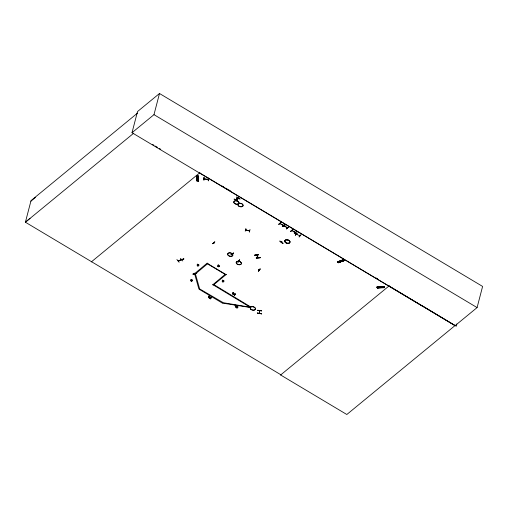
<?xml version="1.0" encoding="UTF-8"?>
<svg xmlns="http://www.w3.org/2000/svg" width="508" height="508" viewBox="0 0 508 508"><rect width="100%" height="100%" fill="white"/><g stroke="black" fill="none" stroke-linecap="round" stroke-linejoin="round"><path stroke-width="0.76" d="M204.026 177.279L203.918 180.188L204 177.292M204.324 178.956L204.038 178.911M207.734 179.514L208.109 179.451M208.375 178.156L208.305 180.899L208.191 178.111M196.818 180.81L196.85 175.914L198.45 176.187L198.26 181.108L198.387 176.009M196.983 180.886L197.041 175.959M196.875 180.873L197.117 175.959M197.993 181.064L197.961 176.105L198.444 176.187M198.285 181.102L197.929 180.956L197.98 176.117M198.006 181.064L198.368 176.085M198.101 181.077L198.234 176.149M250.133 307.461L222.358 303.098L222.441 302.304M250.063 307.727L250.146 306.934M256.229 258L260.166 257.759L260.121 257.435M256.292 258.172L260.166 257.746M260.096 257.607L256.254 257.848M261.664 313.868L257.512 313.239M258 257.772L256.559 255.048M283.445 225.482L280.054 223.45M287.661 227.844L284.137 225.857M295.408 232.474L291.967 230.416M214.116 242.932L213.678 242.919M257.505 313.271L257.55 312.947M261.671 313.722C252.832 312.579 259.918 313.08 261.658 313.9M259.499 310.686L259.512 313.423M245.237 231.216L245.891 228.422M245.542 229.972L245.936 229.927M245.618 229.991L249.631 231L249.301 230.778M250.012 229.457L249.384 232.213M132.01 132.709L137.522 111.55L159.493 93.497L482.6 286.429L477.088 307.588L455.117 325.641L132.01 132.709L153.981 114.656L159.493 93.497M196.971 176.613L198.355 176.841M196.983 176.276L198.368 176.511M196.952 177.108L198.336 177.343M196.939 177.552L198.323 177.787M196.92 178.054L198.311 178.283M176.892 259.518L179.057 262.204L179.299 261.969M180.435 258.343L182.747 260.972M180.48 259.937L183.775 258.959M182.537 259.671L182.112 259.696M178.054 260.788L183.934 258.94M190.83 279.876L191.573 279.438L190.875 279.698M193.002 273.958C195.415 274.13 200.362 271.951 193.084 274.269M192.043 280.606C192.297 282.359 189.465 280.359 191.484 280.283M222.669 302.343L199.644 288.9L198.85 288.881L194.418 273.139M222.599 302.603L222.142 302.978L199.187 289.268L199.644 288.9L195.44 273.926L194.837 273.26M197.352 264.789L197.929 264.249L197.231 264.516M197.187 264.687L197.663 264.09M194.647 273.907L195.504 273.66M198.425 265.424C197.301 264.763 199.352 265.036 198.418 265.951C197.479 266.77 196.418 265.005 197.841 265.093M196.45 272.955L196.539 273.272M194.767 273.526L207.258 263.055M212.592 243.662L214.725 241.808M207.474 263.83L225.838 274.796M207.924 263.455L195.44 273.926M214.198 242.862L213.716 242.945L214.084 243.034M209.175 296.145L208.483 296.405M208.432 296.583L208.909 295.98M250.603 306.559L250.082 307.194L212.75 284.601M218.573 265.005L217.875 265.265M210.604 298.641L210.433 298.92L209.588 298.215M217.83 265.443L218.3 264.839M213.417 285.001L226.289 274.422M209.671 298.285L210.039 298.304M218.44 266.021L218.611 265.538L219.507 265.836A0.641 0.406 14.6 0 1 219.634 266.078C218.211 266.922 219.164 264.973 219.069 266.179C219.272 267.913 216.484 265.932 218.484 265.843M238.074 198.031L235.782 199.815M236.544 197.123L240.119 199.072L236.671 197.015M210.553 298.818L210.274 298.444M213.868 284.626L250.533 306.826M238.455 198.26L236.131 200.177L238.506 198.272M210.223 298.621L211.099 297.764M209.994 298.482L211.144 297.39M211.049 297.942L211.493 298.044L211.334 297.504M222.968 280.213L222.269 280.473M222.225 280.651L222.695 280.048M223.463 281.388C222.339 280.727 224.39 280.994 223.45 281.915C222.51 282.727 221.45 280.962 222.879 281.051M225.171 274.396L212.681 284.867M231.172 254.94C235.979 250.806 232.423 254.508 231.026 254.673M245.993 230.067L246.069 229.756M237.947 262.122L239.636 259.88L238.004 262.001M237.96 262.179L239.7 259.759M232.639 292.964L233.382 292.525L232.689 292.786M233.502 293.091C235.248 292.945 233.426 295.383 232.562 294.005A0.711 0.451 14.6 0 1 232.531 293.726C233.35 293.072 234.626 294.221 233.547 292.913M234.81 295.021L234.639 295.3L233.794 294.589M233.877 294.665L234.245 294.684M234.76 295.192L234.48 294.824M234.201 294.856L235.35 293.77M234.436 294.996L235.306 294.145M235.255 294.322L235.636 294.342M235.769 305.327L235.071 305.587M235.026 305.765L235.496 305.162M237.192 307.823L237.02 308.102L236.176 307.397M236.258 307.467L236.626 307.486M237.147 308L236.861 307.626M236.817 307.797L237.687 306.946M236.582 307.658L237.738 306.572M237.636 307.124L238.081 307.226L237.922 306.686M258.591 254.654L254.718 255.067M256.572 255.079L256.635 254.737M256.769 254.724L258.229 257.791L257.905 257.518M256.915 255.124L256.819 254.749M258.553 271.228L260.248 268.986L258.394 270.98M258.788 269.913L258.858 269.589M260.083 268.738L258.388 271.139M278.841 224.244L280.956 222.377M261.69 310.826L257.537 310.204M281.102 222.46L278.752 224.371L281.172 222.326M259.556 310.769L259.683 313.436L259.505 313.15M282.429 226.581C287.293 222.326 283.623 226.136 282.283 226.301M283.121 225.038L283.083 225.254M283.166 243.186C283.026 243.961 279.349 241.376 279.952 240.957M284.27 225.812L284.321 225.476L284.182 225.92L287.56 227.914M284.632 225.647L284.588 225.977M281.61 242.291L281.743 241.725M281.953 241.808L281.838 242.157L281.8 241.732M286.499 228.657L286.645 228.949L288.83 226.746M290.805 231.229L293.135 229.318M293.935 231.889L297.294 234.017L293.992 231.718M294.253 233.286L294.392 233.578L296.577 231.375M295.084 232.023L295.002 232.366M295.485 232.962L295.25 232.931M296.939 232.893L295.319 235.166M296.596 234.131L296.126 234.29M299.098 236.988L300.933 234.791L299.142 236.817M299.529 235.756L299.93 235.788L299.517 235.49M340.652 260.61L341.497 261.461M341.262 260.401L342.1 261.252M341.795 260.21L342.64 261.061M342.386 260.071L343.243 260.852M342.811 259.855L343.649 260.706M344.253 260.496L338.284 262.795L338.017 262.522L344.113 260.553M380.829 286.722L381.248 287.655M381.552 286.677L381.972 287.611M382.2 286.639L382.619 287.572M382.924 286.601L383.343 287.534M383.413 286.576L383.826 287.509M377.374 288.08L384.543 287.693L384.137 286.531M384.556 287.464L377.241 287.776M422.046 305.892L199.644 172.885M455.117 325.641L422.77 306.121M456.825 323.983L456.241 326.231L389.02 285.966M279.889 241.122L282.988 243.427M234.201 199.028L237.63 201.098M295.269 235.344L296.869 233.026M296.424 234.41L296.132 234.156L299.866 235.769M258.801 269.805L259.213 269.97M180.321 259.963L183.756 258.966M234.093 199.123L237.534 201.181M212.528 243.776L214.871 241.891M181.585 259.899L178.156 260.89M30.867 201.238L35.528 197.339M30.067 218.319L25.4 222.218L280.924 374.796L280.67 375.006M137.541 113.087L31.026 200.622L25.4 222.218L133.75 133.179M91.294 261.925L199.898 172.676M235.553 199.834L237.903 197.91M235.744 199.949L238.049 197.993M236.315 200.273L238.646 198.361M282.277 226.466L284.607 224.549M285.299 224.815L282.823 226.663L285.153 224.746M282.823 226.663L285.172 224.739M389.274 285.756L280.626 374.98L346.818 414.503L455.168 325.463M231.788 253.479L232.194 253.867L231.87 253.638M231.032 254.851L233.382 252.952M245.554 229.864L249.587 230.848M203.994 178.784L208.064 179.445M208.051 179.546L203.949 178.867M196.685 180.829L198.196 181M197.929 264.636L198.907 264.903M238.836 261.017L239.185 261.156M337.617 262.109L343.567 259.88L337.344 261.83L343.402 259.715L344.278 260.718M337.452 261.944L343.567 259.88M343.548 259.912L337.636 262.122L337.42 261.842M344.075 260.401L338.017 262.522L338.309 262.814M338.125 262.63L344.233 260.572L338.182 262.687M196.437 273.126L192.983 274.11M237.084 198.946L237.344 199.111M239.141 261.264L238.779 261.093M258.839 269.824L259.22 269.996M337.344 261.823L338.271 262.661M376.949 287.039L384.213 286.944L377.044 287.331C376.631 286.169 377.704 288.849 377.292 287.757L384.454 287.357M384.15 286.798L377.057 287.344M254.673 255.187L258.559 254.768M376.911 287.014L384.124 286.607L384.207 286.937M377.292 287.896L384.448 287.407M283.305 225.533L279.978 223.545M295.275 232.518L291.941 230.537M191.757 279.781L192.551 280.092M237.134 199.301L236.874 199.123M198.355 265.595L198.99 265.322A0.641 0.406 14.6 0 0 198.863 265.081L197.974 264.782L197.796 265.265M223.393 281.553L224.022 281.286A0.641 0.406 14.6 0 0 223.895 281.045L223.006 280.746L222.828 281.229M191.999 280.784L192.627 280.511A0.641 0.406 14.6 0 0 192.507 280.27L191.611 279.971L191.433 280.454M261.664 310.947L257.493 310.382M196.831 180.27L198.215 180.499M222.377 302.565L250.082 307.194M232.029 253.898L231.896 253.327L232.15 253.803M223.628 280.651L223.945 280.867M153.981 114.656L477.088 307.588M152.648 144.463L154 145.269M155.346 146.075L157.372 147.288M159.398 148.495L160.75 149.301M222.377 186.099L223.736 186.912M225.781 188.131L227.146 188.944M228.505 189.763L230.549 190.983M376.333 278.028L377.692 278.841M207.188 263.322L226.219 274.688M235.306 293.948L235.699 294.424M338.036 261.595L338.874 262.446M258.559 254.832L254.686 255.245M377.692 286.969L378.111 287.903M232.785 293.878L233.775 293.954L232.804 293.821M191.592 280.327L192.361 280.479L191.592 280.327M190.964 280.778L191.846 280.918L190.964 280.778M197.32 265.589L198.209 265.728L197.32 265.589M217.964 266.338L218.853 266.484L217.964 266.338M222.358 281.546L223.241 281.686L222.358 281.546M209.931 297.136C208.572 299.142 208.407 296.164 209.931 297.136M236.518 306.318C235.16 308.318 234.994 305.34 236.518 306.318M210.198 297.218C208.248 299.745 208.128 295.319 210.198 297.218M236.785 306.4C234.836 308.928 234.715 304.502 236.785 306.4M290.747 231.35L293.078 229.432L290.716 231.356M288.823 226.892L286.455 228.835L288.823 226.892M285.388 242.449A2.642 1.676 14.6 0 0 289.801 242.564A2.642 1.676 14.6 0 0 286.855 239.878A2.642 1.676 14.6 0 0 285.388 242.449M285.407 242.373A2.648 1.676 14.6 0 0 289.827 242.481A2.648 1.676 14.6 0 0 286.88 239.795A2.648 1.676 14.6 0 0 285.407 242.373A2.635 1.67 14.6 0 0 289.827 242.418A2.635 1.67 14.6 0 0 286.899 239.744A2.635 1.67 14.6 0 0 285.433 242.31M238.512 205.88A2.648 1.676 14.6 0 0 242.926 205.988A2.648 1.676 14.6 0 0 239.979 203.302A2.648 1.676 14.6 0 0 238.512 205.88M238.531 205.797A2.648 1.676 14.6 0 0 242.945 205.911A2.648 1.676 14.6 0 0 239.998 203.225A2.648 1.676 14.6 0 0 238.531 205.797M234.417 203.346A2.648 1.676 14.6 0 0 238.836 203.454A2.648 1.676 14.6 0 0 235.89 200.768A2.629 1.664 14.6 0 0 234.448 203.283A2.629 1.664 14.6 0 0 238.83 203.391A2.629 1.664 14.6 0 0 235.903 200.724A2.648 1.676 14.6 0 0 234.417 203.346M228.295 255.454A2.642 1.676 14.6 0 0 232.702 255.568A2.642 1.676 14.6 0 0 229.762 252.882A2.642 1.676 14.6 0 0 228.295 255.454M228.314 255.384A2.648 1.676 14.6 0 0 232.727 255.492A2.648 1.676 14.6 0 0 229.781 252.806A2.648 1.676 14.6 0 0 228.314 255.384M236.69 263.716A2.642 1.676 14.6 0 0 241.154 264.071A2.642 1.676 14.6 0 0 238.493 261.283A2.642 1.676 14.6 0 0 236.69 263.716M236.709 263.639A2.648 1.676 14.6 0 0 241.179 263.989A2.648 1.676 14.6 0 0 238.512 261.201A2.648 1.676 14.6 0 0 236.709 263.639M250.876 309.27A2.642 1.676 14.6 0 0 255.283 309.385A2.642 1.676 14.6 0 0 252.343 306.699A2.642 1.676 14.6 0 0 250.876 309.27M250.889 309.207A2.648 1.676 14.6 0 0 255.308 309.315A2.648 1.676 14.6 0 0 252.355 306.629A2.648 1.676 14.6 0 0 250.889 309.207"/></g></svg>
